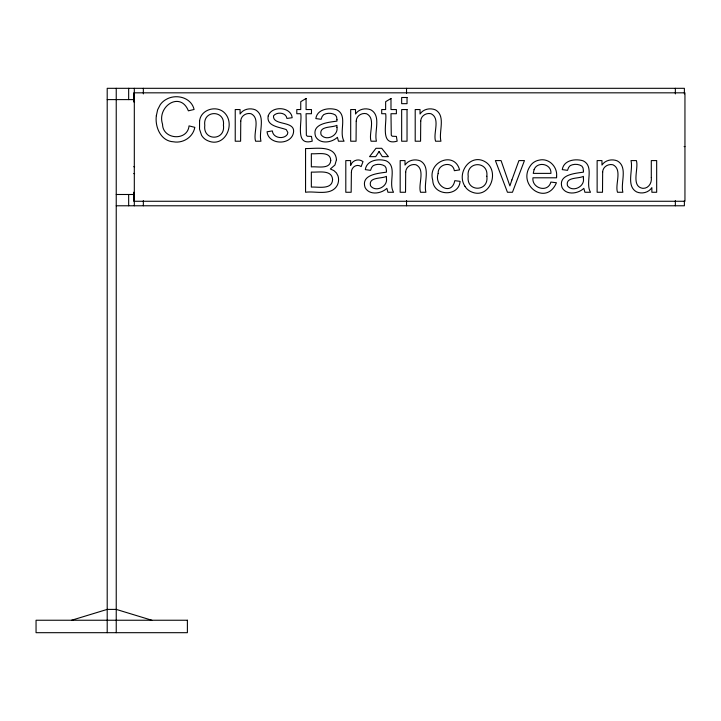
<?xml version="1.0" encoding="UTF-8"?>
<svg xmlns="http://www.w3.org/2000/svg" width="721" height="721" viewBox="0 0 721 721"><rect width="100%" height="100%" fill="white"/><g stroke="black" fill="none" stroke-linecap="round" stroke-linejoin="round"><path stroke-width="1.08" d="M71.622 620.24L107.204 609.398L116.234 609.398L151.816 620.24M107.204 99.606L134.016 99.606M134.593 101.922L133.745 101.922L133.745 92.829L684.95 92.829L684.95 201.267L133.745 201.267L133.745 192.228M684.103 146.57L684.95 146.57M133.745 166.704L134.593 166.704M133.745 173.572L134.593 173.572M116.234 194.49L134.016 194.49M116.234 205.782L684.382 205.782L684.382 200.645M464.991 186.342C455.897 172.752 470.939 152.248 485.99 162.279C500.149 172.121 489.415 199.69 471.525 191.912A13.311 13.311 0 0 1 464.991 186.342M684.382 93.91L684.382 88.313L107.204 88.313L107.204 632.687M675.352 88.313L675.352 93.91M675.352 200.645L675.352 205.782M406.527 88.313L406.527 93.451M406.527 200.645L406.527 205.782M143.344 88.313L143.344 93.91M143.344 200.645L143.344 205.782M134.313 88.313L134.313 205.782M128.662 88.313L128.662 99.606M128.662 194.49L128.662 205.782M116.234 88.313L116.234 632.687M336.968 119.713L336.941 121.119C328.506 122.363 311.346 123.525 315.6 136.476C319.754 144.515 331.759 142.776 337.392 137.314L338.464 141.217L344.07 141.217C338.437 131.925 348.351 115.441 336.707 109.781C329.037 107.375 317.24 109.006 315.825 118.577L321.079 119.298L322.179 116.441L323.747 114.603C327.343 112.719 332.057 112.809 335.454 115.09L336.59 116.919L336.968 119.713M386.447 170.76L386.42 172.157C377.984 173.41 360.824 174.572 365.078 187.523C369.224 195.562 381.238 193.814 386.871 188.352L387.943 192.264L393.549 192.264C387.916 182.963 397.83 166.488 386.177 160.828C378.507 158.413 366.719 160.053 365.304 169.624L370.549 170.345L371.648 167.479L373.226 165.641C376.822 163.766 381.535 163.847 384.924 166.136L386.068 167.966L386.447 170.76M556.603 176.366L556.576 177.799L532.954 177.799C531.548 188.361 548.014 193.165 550.871 182.062L556.423 182.746C546.13 207.251 515.218 184.026 531.521 164.289A13.447 13.447 0 0 1 539.065 160.152C548.798 157.71 557.63 166.758 556.603 176.366M583.415 170.76L583.388 172.157C574.943 173.41 557.793 174.572 562.047 187.523C566.192 195.562 578.206 193.814 583.83 188.352L584.902 192.264L590.517 192.264C584.884 182.963 594.798 166.488 583.145 160.828C575.475 158.413 563.678 160.053 562.272 169.624L567.517 170.345L568.617 167.479L570.185 165.641C573.781 163.766 578.503 163.847 581.892 166.136L583.037 167.966L583.415 170.76M156.34 115.721C154.826 126.842 160.675 141.082 173.355 141.785C183.026 143.605 193.057 137.152 194.823 127.347L189.037 125.887C187.541 141.415 162.64 139.703 162.54 124.219C156.637 106.456 180.331 90.711 188.379 110.827L194.084 109.484C191.362 97.407 176.068 93.577 166.209 99.39A17.601 17.601 0 0 0 160.224 104.725L157.638 109.763L156.34 115.721M438.179 173.464C433.6 185.694 451.607 196.482 454.807 180.665L460.088 181.35C458.944 197.293 433.087 196.094 432.744 180.277C427.211 161.72 454.482 150.581 459.583 169.895L454.365 170.697C452.77 160.413 437.413 163.937 438.179 173.464M240.76 121.119L240.607 141.217L235.235 141.217L235.235 109.547L240.075 109.547L240.075 114.044C243.265 109.015 250.115 107.681 255.414 109.853C266.193 115.865 258.497 131.835 260.975 141.217L255.613 141.217C252.927 133.313 260.786 118.397 251.025 113.72C246.221 112.53 240.778 115.928 240.76 121.119M356.219 121.119L356.057 141.217L350.694 141.217L350.694 109.547L355.525 109.547L355.525 114.044C358.716 109.015 365.565 107.681 370.864 109.853C381.643 115.865 373.947 131.835 376.434 141.217L371.063 141.217C368.377 133.313 376.245 118.397 366.484 113.72C361.672 112.53 356.237 115.928 356.219 121.119M405.689 172.166L405.535 192.264L400.173 192.264L400.173 160.585L405.004 160.585L405.004 165.091C408.194 160.062 415.044 158.719 420.343 160.9C431.122 166.911 423.425 182.873 425.904 192.264L420.541 192.264C417.856 184.36 425.714 169.444 415.954 164.767C411.15 163.577 405.707 166.966 405.689 172.166M420.731 121.119L420.568 141.217L415.206 141.217L415.206 109.547L420.037 109.547L420.037 114.044C423.227 109.015 430.077 107.681 435.385 109.853C446.155 115.865 438.458 131.835 440.946 141.217L435.574 141.217C432.888 133.313 440.756 118.397 430.996 113.72C426.183 112.53 420.749 115.928 420.731 121.119M602.657 172.166L602.504 192.264L597.132 192.264L597.132 160.585L601.963 160.585L601.963 165.091C605.153 160.062 612.012 158.719 617.311 160.9C628.09 166.911 620.384 182.873 622.872 192.264L617.5 192.264C614.824 184.36 622.683 169.444 612.922 164.767C608.118 163.577 602.675 166.966 602.657 172.166M223.429 125.202C225.709 141.001 202.691 141.235 204.791 125.382C202.628 109.835 225.367 109.628 223.429 125.202M486.837 176.248C489.117 192.047 466.099 192.282 468.199 176.429C466.036 160.882 488.784 160.675 486.837 176.248M651.297 177.555C652.018 182.801 648.639 188.578 642.889 188.352C630.514 186.595 639.004 168.182 636.355 160.585L630.983 160.585C633.435 169.958 625.801 185.91 636.58 191.903C641.888 194.237 648.675 192.606 651.865 187.613L651.865 192.264L656.669 192.264L656.669 160.585L651.297 160.585L651.297 177.555M336.941 127.293C338.636 135.719 325.946 141.676 321.034 134.683C318.754 125.679 331.903 127.941 336.941 125.319L336.941 127.293M351.388 172.418L351.163 192.264L345.801 192.264L345.801 160.585L350.631 160.585L350.631 165.388C352.398 160.161 358.616 158.26 363.005 161.603L361.158 166.587C356.769 163.37 351.109 167.272 351.388 172.418M386.42 178.33C388.114 186.766 375.425 192.723 370.513 185.73C368.233 176.726 381.382 178.988 386.42 176.366L386.42 178.33M583.388 178.33C585.073 186.766 572.393 192.723 567.472 185.73C565.201 176.726 578.35 178.988 583.388 176.366L583.388 178.33M199.573 121.263L199.528 129.158L201.574 135.305A13.311 13.311 0 0 0 208.108 140.865C224.7 148.003 235.722 124.616 224.799 113.107C216.985 104.734 200.483 109.295 199.573 121.263M332.588 179.583C332.183 190.173 317.898 186.613 311.346 187.1L311.346 172.067C317.961 172.625 331.984 169.165 332.588 179.583M268.203 115.919C266.112 126.337 279.559 127.031 286.273 129.618L287.85 132.484L287.4 134.376C283.704 139.829 272.889 138.062 272.367 130.925L267.058 131.763C268.275 144.326 288.815 145.561 292.978 134.521C297.989 119.605 272.412 126.653 273.538 115.793C276.882 111.593 286.111 112.368 286.922 118.433L292.176 117.712C290.951 106.42 271.466 105.627 268.203 115.919M330.768 160.413C330.164 169.859 317.222 166.172 311.346 166.911L311.346 153.699C317.375 154.42 330.344 150.743 330.768 160.413M336.464 159.72L334.941 165.001L330.344 169.002L333.859 170.571L336.446 172.968L338.05 176.023A12.798 12.798 0 0 1 337.284 185.297C331.146 196.4 315.356 190.741 305.56 192.264L305.56 148.535C315.356 148.85 335.355 144.678 336.464 159.72M534.081 169.651L533.252 173.382L550.934 173.382C551.709 163.739 537.298 160.99 534.081 169.651M511.892 179.917L509.891 185.937L501.068 160.585L495.399 160.585L507.449 192.264L512.46 192.264L524.446 160.585L518.931 160.585L511.892 179.917M379.057 151.581L375.686 156.655L369.54 156.655L375.983 148.301L381.706 148.301L388.421 156.655L382.337 156.655L379.057 151.581M306.074 98.48L300.738 101.697L300.738 109.547L296.8 109.547L296.8 113.72L300.738 113.72C302.396 122.282 294.565 146.309 312.247 141.163L311.472 136.413L307.281 136.242L306.353 135.197L306.074 113.72L311.472 113.72L311.472 109.547L306.074 109.547L306.074 98.48M390.989 98.48L385.645 101.697L385.645 109.547L381.706 109.547L381.706 113.72L385.645 113.72C387.312 122.282 379.48 146.309 397.163 141.163L396.388 136.413L392.197 136.242L391.269 135.197L390.989 113.72L396.388 113.72L396.388 109.547L390.989 109.547L390.989 98.48M407.032 97.497L401.66 97.497L401.66 103.671L407.032 103.671L407.032 97.497M407.032 109.547L401.66 109.547L401.66 141.217L407.032 141.217L407.032 109.547M187.388 620.24L36.05 620.24L36.05 632.687L187.388 632.687L187.388 620.24"/></g></svg>
